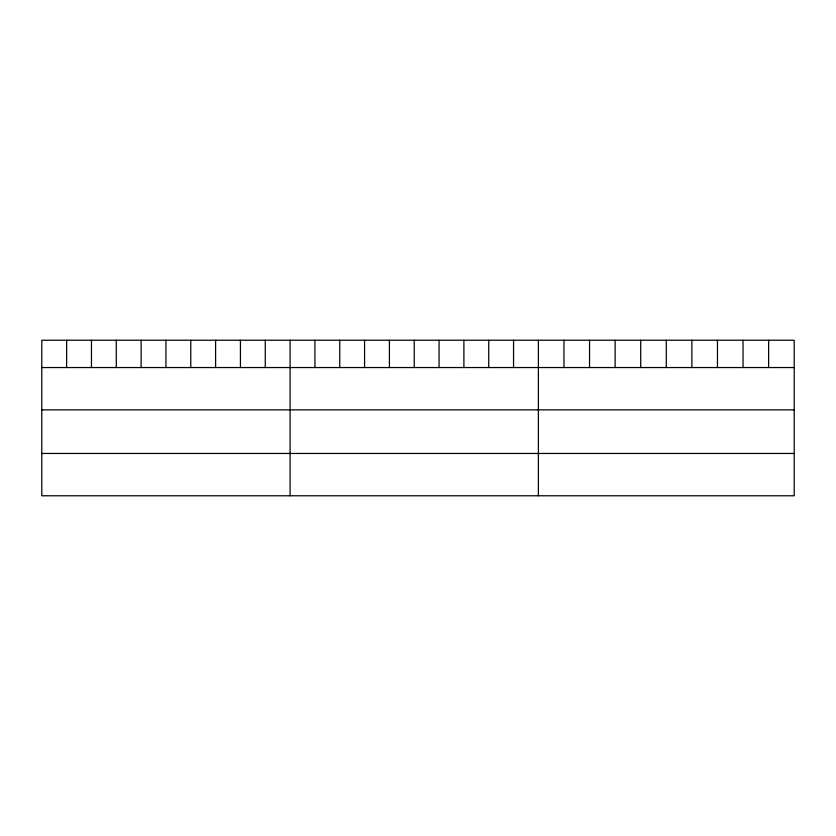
<?xml version="1.0" encoding="UTF-8"?>
<svg xmlns="http://www.w3.org/2000/svg" width="836" height="836" viewBox="0 0 836 836"><rect width="100%" height="100%" fill="white"/><g stroke="black" fill="none" stroke-linecap="round" stroke-linejoin="round"><path stroke-width="1.25" d="M794.2 367.547L794.2 495.769L41.8 495.769L41.8 340.231L794.2 340.231L794.2 367.547L41.8 367.547M41.8 409.859L794.2 409.859M41.8 453.457L794.2 453.457M768.618 340.231L768.618 367.547M743.037 340.231L743.037 367.547M717.455 340.231L717.455 367.547M691.874 340.231L691.874 367.547M666.292 340.231L666.292 367.547M640.71 340.231L640.71 367.547M615.129 340.231L615.129 367.547M589.547 340.231L589.547 367.547M563.966 340.231L563.966 367.547M538.384 340.231L538.384 495.769M513.555 340.231L513.555 367.547M488.726 340.231L488.726 367.547M463.896 340.231L463.896 367.547M439.067 340.231L439.067 367.547M414.238 340.231L414.238 367.547M389.409 340.231L389.409 367.547M364.58 340.231L364.58 367.547M339.75 340.231L339.75 367.547M314.921 340.231L314.921 367.547M290.092 340.231L290.092 495.769M265.263 340.231L265.263 367.547M240.434 340.231L240.434 367.547M215.604 340.231L215.604 367.547M190.775 340.231L190.775 367.547M165.946 340.231L165.946 367.547M141.117 340.231L141.117 367.547M116.288 340.231L116.288 367.547M91.458 340.231L91.458 367.547M66.629 340.231L66.629 367.547"/></g></svg>
